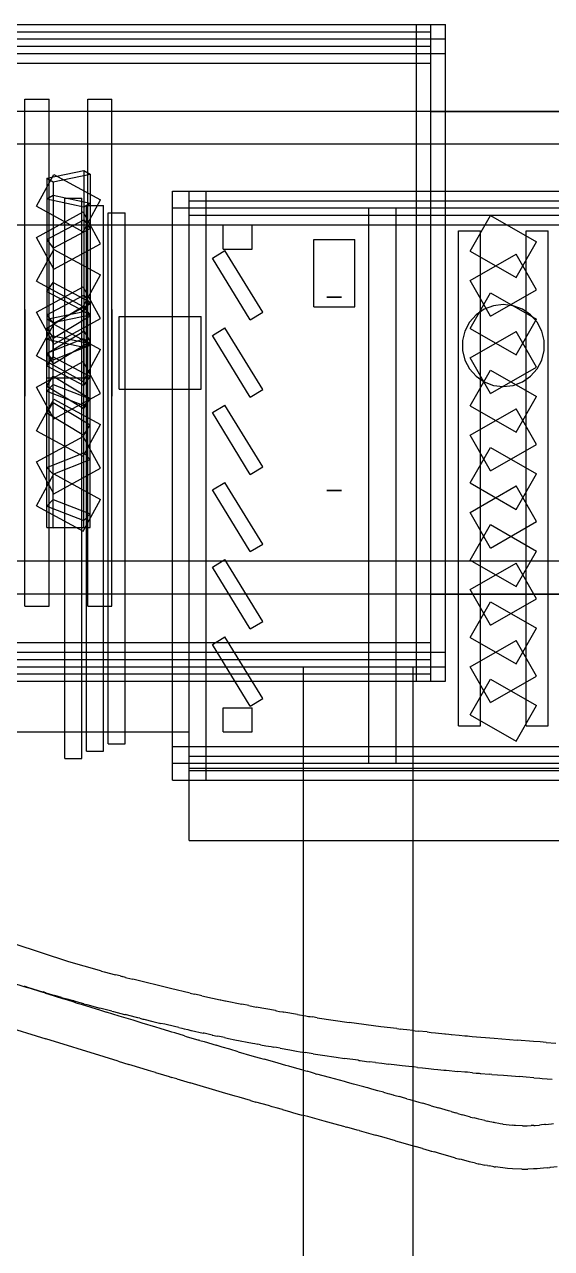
# Model space of a CAD drawing. Header units: millimetres. Extents: x -1175 to 655, y -895 to 720.
# Drawn here: x -324.9 to -300.9, y 9 to 64.8 of the extents above; entities that cross this region are included whole.
import ezdxf

# ---------------------------------------------------------------- set-up
doc = ezdxf.new("R2010")
doc.units = ezdxf.units.MM
doc.layers.add('HIDDEN', color=8, linetype='Continuous')
doc.layers.add('VISIBLE', color=7, linetype='Continuous')

msp = doc.modelspace()

# ---------------------------------------------------------------- linework, layer by layer
at = {"layer": 'HIDDEN'}
for points in [[(-432.9, 64.76), (-306.4, 64.76)], [(-432.9, 64.76), (-306.4, 64.76)], [(-432.9, 64.76), (-306.4, 64.76)], [(-307.06, 64.76), (-306.4, 64.76)], [(-307.06, 64.76), (-305.74, 64.76)], [(-307.06, 63.44), (-307.06, 64.76)], [(-307.06, 63.44), (-307.06, 64.76)], [(-306.4, 63.44), (-306.4, 64.76)], [(-306.4, 63.44), (-306.4, 64.76)], [(-306.4, 63.44), (-306.4, 64.76)], [(-305.74, 63.44), (-305.74, 64.76)], [(-432.9, 64.43), (-306.4, 64.43)], [(-432.9, 64.43), (-306.4, 64.43)], [(-306.4, 63.77), (-306.4, 64.43)], [(-306.4, 63.77), (-306.4, 64.43)], [(-432.9, 64.1), (-306.4, 64.1)], [(-432.9, 64.1), (-306.4, 64.1)], [(-432.9, 64.1), (-306.4, 64.1)], [(-432.9, 64.1), (-306.4, 64.1)], [(-432.9, 63.77), (-306.4, 63.77)], [(-432.9, 63.77), (-306.4, 63.77)], [(-307.06, 64.1), (-305.74, 64.1)], [(-307.06, 64.1), (-305.74, 64.1)], [(-307.06, 35.5), (-307.06, 64.1)], [(-307.06, 35.5), (-307.06, 64.1)], [(-307.06, 64.1), (-305.74, 64.1)], [(-307.06, 35.5), (-307.06, 64.1)], [(-306.4, 35.5), (-306.4, 64.1)], [(-306.4, 35.5), (-306.4, 64.1)], [(-306.4, 35.5), (-306.4, 64.1)], [(-306.4, 35.5), (-306.4, 64.1)], [(-305.74, 35.5), (-305.74, 64.1)], [(-305.74, 35.5), (-305.74, 64.1)], [(-305.74, 35.5), (-305.74, 64.1)], [(-305.74, 63.44), (-305.74, 64.1)], [(-432.9, 63.44), (-306.4, 63.44)], [(-432.9, 63.44), (-306.4, 63.44)], [(-432.9, 63.44), (-306.4, 63.44)], [(-307.06, 63.44), (-305.74, 63.44)], [(-307.06, 63.44), (-305.74, 63.44)], [(-353.15, 63), (-306.4, 63)], [(-353.15, 63), (-306.4, 63)], [(-306.4, 36.6), (-306.4, 63)], [(-306.4, 36.6), (-306.4, 63)], [(-324.88, 61.35), (-323.78, 61.35)], [(-324.88, 61.35), (-323.78, 61.35)], [(-324.88, 38.25), (-324.88, 61.35)], [(-324.88, 38.25), (-324.88, 61.35)], [(-323.78, 38.25), (-323.78, 61.35)], [(-323.78, 38.25), (-323.78, 61.35)], [(-322.02, 61.35), (-320.92, 61.35)], [(-322.02, 61.35), (-320.92, 61.35)], [(-322.02, 38.25), (-322.02, 61.35)], [(-322.02, 38.25), (-322.02, 61.35)], [(-320.92, 38.25), (-320.92, 61.35)], [(-320.92, 38.25), (-320.92, 61.35)], [(-237, 60.8), (-357, 60.8)], [(-307.06, 35.5), (-307.06, 60.8)], [(-306.4, 60.8), (-295.4, 60.8)], [(-306.4, 60.8), (-295.4, 60.8)], [(-306.4, 38.8), (-306.4, 60.8)], [(-306.4, 38.8), (-306.4, 60.8)], [(-306.4, 60.8), (-295.4, 60.8)], [(-306.4, 60.8), (-295.4, 60.8)], [(-306.4, 38.8), (-306.4, 60.8)], [(-306.4, 38.8), (-306.4, 60.8)], [(-305.74, 35.5), (-305.74, 60.8)], [(-237, 59.3), (-357, 59.3)], [(-237, 59.3), (-357, 59.3)], [(-323.888, 57.753), (-322.2, 58.103)], [(-322.2, 58.103), (-322.2, 51.686)], [(-322.2, 58.103), (-321.912, 57.944)], [(-324.357, 56.476), (-323.566, 57.924)], [(-324.357, 56.476), (-323.566, 57.924)], [(-323.888, 57.753), (-323.888, 51.335)], [(-323.888, 57.753), (-323.6, 57.594)], [(-323.6, 57.594), (-321.912, 57.944)], [(-323.6, 57.594), (-323.6, 51.177)], [(-323.566, 57.924), (-321.443, 56.764)], [(-323.566, 57.924), (-321.443, 56.764)], [(-321.912, 57.944), (-321.912, 51.527)], [(-323.888, 56.817), (-323.6, 56.979)], [(-323.6, 56.979), (-321.912, 56.621)], [(-323.6, 56.979), (-323.6, 50.579)], [(-318.17, 57.17), (-316.63, 57.17)], [(-318.17, 55.63), (-318.17, 57.17)], [(-317.4, 57.17), (-97.4, 57.17)], [(-317.4, 57.17), (-97.4, 57.17)], [(-317.4, 55.63), (-317.4, 57.17)], [(-317.4, 55.63), (-317.4, 57.17)], [(-317.4, 57.17), (-97.4, 57.17)], [(-317.4, 55.63), (-317.4, 57.17)], [(-317.4, 57.17), (-316.63, 57.17)], [(-316.63, 55.63), (-316.63, 57.17)], [(-316.63, 55.63), (-316.63, 57.17)], [(-324.357, 56.476), (-322.234, 55.316)], [(-324.357, 56.476), (-322.234, 55.316)], [(-323.888, 56.817), (-322.2, 56.459)], [(-323.888, 56.817), (-323.888, 50.417)], [(-323.065, 56.84), (-322.295, 56.84)], [(-323.065, 31.32), (-323.065, 56.84)], [(-322.295, 31.32), (-322.295, 56.84)], [(-322.234, 55.316), (-321.443, 56.764)], [(-322.234, 55.316), (-321.443, 56.764)], [(-322.2, 56.459), (-321.912, 56.621)], [(-322.2, 56.459), (-322.2, 50.059)], [(-322.075, 56.51), (-321.305, 56.51)], [(-322.075, 31.65), (-322.075, 56.51)], [(-321.912, 56.621), (-321.912, 50.221)], [(-321.305, 31.65), (-321.305, 56.51)], [(-318.17, 56.4), (-316.63, 56.4)], [(-318.17, 56.4), (-316.63, 56.4)], [(-318.17, 31.1), (-318.17, 56.4)], [(-318.17, 31.1), (-318.17, 56.4)], [(-318.17, 56.4), (-316.63, 56.4)], [(-318.17, 31.1), (-318.17, 56.4)], [(-318.17, 55.63), (-318.17, 56.4)], [(-317.4, 56.73), (-97.4, 56.73)], [(-317.4, 56.73), (-97.4, 56.73)], [(-317.4, 56.07), (-317.4, 56.73)], [(-317.4, 56.07), (-317.4, 56.73)], [(-317.4, 56.4), (-97.4, 56.4)], [(-317.4, 56.4), (-97.4, 56.4)], [(-317.4, 31.1), (-317.4, 56.4)], [(-317.4, 31.1), (-317.4, 56.4)], [(-317.4, 56.4), (-97.4, 56.4)], [(-317.4, 56.4), (-97.4, 56.4)], [(-317.4, 31.1), (-317.4, 56.4)], [(-317.4, 31.1), (-317.4, 56.4)], [(-316.63, 31.1), (-316.63, 56.4)], [(-316.63, 31.1), (-316.63, 56.4)], [(-316.63, 31.1), (-316.63, 56.4)], [(-309.216, 56.4), (-307.984, 56.4)], [(-309.216, 56.4), (-307.984, 56.4)], [(-309.216, 31.1), (-309.216, 56.4)], [(-309.216, 31.1), (-309.216, 56.4)], [(-309.216, 56.4), (-307.984, 56.4)], [(-309.216, 56.4), (-307.984, 56.4)], [(-309.216, 31.1), (-309.216, 56.4)], [(-309.216, 55.63), (-309.216, 56.4)], [(-307.984, 31.1), (-307.984, 56.4)], [(-307.984, 31.1), (-307.984, 56.4)], [(-307.984, 31.1), (-307.984, 56.4)], [(-307.984, 55.63), (-307.984, 56.4)], [(-324.357, 55.059), (-322.234, 56.219)], [(-324.357, 55.059), (-322.234, 56.219)], [(-323.888, 54.967), (-322.2, 55.862)], [(-321.443, 54.771), (-322.234, 56.219)], [(-321.443, 54.771), (-322.234, 56.219)], [(-322.2, 55.862), (-322.2, 52.43)], [(-322.2, 55.862), (-321.912, 55.457)], [(-321.085, 56.18), (-320.315, 56.18)], [(-321.085, 31.98), (-321.085, 56.18)], [(-320.315, 31.98), (-320.315, 56.18)], [(-317.4, 56.07), (-97.4, 56.07)], [(-317.4, 56.07), (-97.4, 56.07)], [(-304.615, 54.43), (-303.685, 56.053)], [(-304.615, 54.43), (-303.685, 56.053)], [(-303.685, 56.053), (-301.585, 54.85)], [(-303.685, 56.053), (-301.585, 54.85)], [(-354.8, 55.63), (-317.4, 55.63)], [(-323.6, 54.562), (-321.912, 55.457)], [(-323.065, 55.63), (-322.295, 55.63)], [(-322.075, 55.63), (-321.305, 55.63)], [(-321.912, 55.457), (-321.912, 52.025)], [(-321.085, 55.63), (-320.315, 55.63)], [(-318.17, 55.63), (-316.63, 55.63)], [(-318.17, 55.63), (-316.63, 55.63)], [(-318.17, 55.63), (-317.4, 55.63)], [(-317.4, 55.63), (-97.4, 55.63)], [(-317.4, 55.63), (-97.4, 55.63)], [(-317.4, 55.63), (-97.4, 55.63)], [(-317.4, 32.53), (-317.4, 55.63)], [(-317.4, 32.53), (-317.4, 55.63)], [(-315.86, 55.63), (-314.54, 55.63)], [(-315.86, 55.63), (-314.54, 55.63)], [(-315.86, 54.53), (-315.86, 55.63)], [(-315.86, 54.53), (-315.86, 55.63)], [(-314.54, 54.53), (-314.54, 55.63)], [(-314.54, 54.53), (-314.54, 55.63)], [(-305.135, 55.355), (-304.145, 55.355)], [(-305.135, 55.355), (-304.145, 55.355)], [(-305.135, 32.805), (-305.135, 55.355)], [(-305.135, 32.805), (-305.135, 55.355)], [(-304.145, 32.805), (-304.145, 55.355)], [(-304.145, 32.805), (-304.145, 55.355)], [(-302.055, 55.355), (-301.065, 55.355)], [(-302.055, 55.355), (-301.065, 55.355)], [(-302.055, 32.805), (-302.055, 55.355)], [(-302.055, 32.805), (-302.055, 55.355)], [(-301.065, 32.805), (-301.065, 55.355)], [(-301.065, 32.805), (-301.065, 55.355)], [(-323.566, 53.611), (-324.357, 55.059)], [(-323.566, 53.611), (-324.357, 55.059)], [(-323.888, 54.967), (-323.888, 51.535)], [(-323.888, 54.967), (-323.6, 54.562)], [(-323.566, 53.611), (-321.443, 54.771)], [(-323.566, 53.611), (-321.443, 54.771)], [(-311.735, 54.97), (-309.865, 54.97)], [(-311.735, 54.97), (-309.865, 54.97)], [(-311.735, 51.89), (-311.735, 54.97)], [(-311.735, 51.89), (-311.735, 54.97)], [(-309.865, 51.89), (-309.865, 54.97)], [(-309.865, 51.89), (-309.865, 54.97)], [(-302.515, 53.227), (-301.585, 54.85)], [(-302.515, 53.227), (-301.585, 54.85)], [(-324.357, 53.066), (-323.566, 54.514)], [(-324.357, 53.066), (-323.566, 54.514)], [(-323.6, 54.562), (-323.6, 51.13)], [(-323.566, 54.514), (-321.443, 53.354)], [(-323.566, 54.514), (-321.443, 53.354)], [(-316.344, 54.114), (-315.781, 54.459)], [(-316.344, 54.114), (-315.781, 54.459)], [(-314.619, 51.301), (-316.344, 54.114)], [(-314.619, 51.301), (-316.344, 54.114)], [(-315.86, 54.53), (-314.54, 54.53)], [(-315.86, 54.53), (-314.54, 54.53)], [(-314.056, 51.646), (-315.781, 54.459)], [(-314.056, 51.646), (-315.781, 54.459)], [(-304.615, 54.43), (-302.515, 53.227)], [(-304.615, 54.43), (-302.515, 53.227)], [(-304.615, 53.09), (-302.515, 54.293)], [(-304.615, 53.09), (-302.515, 54.293)], [(-301.585, 52.67), (-302.515, 54.293)], [(-301.585, 52.67), (-302.515, 54.293)], [(-324.357, 53.066), (-322.234, 51.906)], [(-324.357, 53.066), (-322.234, 51.906)], [(-323.888, 52.598), (-323.6, 53.005)], [(-323.6, 53.005), (-321.912, 52.107)], [(-323.6, 53.005), (-323.6, 49.617)], [(-322.234, 51.906), (-321.443, 53.354)], [(-322.234, 51.906), (-321.443, 53.354)], [(-303.685, 51.467), (-304.615, 53.09)], [(-303.685, 51.467), (-304.615, 53.09)], [(-324.357, 51.649), (-322.234, 52.809)], [(-324.357, 51.649), (-322.234, 52.809)], [(-323.888, 52.598), (-322.2, 51.7)], [(-323.888, 52.598), (-323.888, 49.21)], [(-323.888, 51.535), (-322.2, 52.43)], [(-321.443, 51.361), (-322.234, 52.809)], [(-321.443, 51.361), (-322.234, 52.809)], [(-322.2, 52.43), (-321.912, 52.025)], [(-304.615, 50.91), (-303.685, 52.533)], [(-304.615, 50.91), (-303.685, 52.533)], [(-303.685, 51.467), (-301.585, 52.67)], [(-303.685, 51.467), (-301.585, 52.67)], [(-303.685, 52.533), (-301.585, 51.33)], [(-303.685, 52.533), (-301.585, 51.33)], [(-323.888, 50.923), (-322.2, 51.943)], [(-323.6, 51.13), (-321.912, 52.025)], [(-322.2, 51.7), (-321.912, 52.107)], [(-322.2, 50.784), (-322.2, 51.943)], [(-322.2, 51.943), (-321.912, 51.481)], [(-321.912, 52.107), (-321.912, 48.719)], [(-311.735, 51.89), (-309.865, 51.89)], [(-311.735, 51.89), (-309.865, 51.89)], [(-311.13, 52.33), (-311.128, 52.33)], [(-311.128, 52.33), (-311.13, 52.33)], [(-311.128, 52.33), (-311.109, 52.33)], [(-311.109, 52.33), (-311.128, 52.33)], [(-311.109, 52.33), (-311.072, 52.33)], [(-311.072, 52.33), (-311.109, 52.33)], [(-311.072, 52.33), (-311.019, 52.33)], [(-311.019, 52.33), (-311.072, 52.33)], [(-311.019, 52.33), (-310.953, 52.33)], [(-310.953, 52.33), (-311.019, 52.33)], [(-310.953, 52.33), (-310.879, 52.33)], [(-310.879, 52.33), (-310.953, 52.33)], [(-310.879, 52.33), (-310.8, 52.33)], [(-310.8, 52.33), (-310.879, 52.33)], [(-310.721, 52.33), (-310.8, 52.33)], [(-310.8, 52.33), (-310.721, 52.33)], [(-310.647, 52.33), (-310.721, 52.33)], [(-310.721, 52.33), (-310.647, 52.33)], [(-310.581, 52.33), (-310.647, 52.33)], [(-310.647, 52.33), (-310.581, 52.33)], [(-310.528, 52.33), (-310.581, 52.33)], [(-310.581, 52.33), (-310.528, 52.33)], [(-310.491, 52.33), (-310.528, 52.33)], [(-310.528, 52.33), (-310.491, 52.33)], [(-310.472, 52.33), (-310.491, 52.33)], [(-310.491, 52.33), (-310.472, 52.33)], [(-310.47, 52.33), (-310.472, 52.33)], [(-310.472, 52.33), (-310.47, 52.33)], [(-303.548, 51.946), (-303.969, 51.786)], [(-303.1, 52), (-303.548, 51.946)], [(-302.652, 51.946), (-303.1, 52)], [(-302.231, 51.786), (-302.652, 51.946)], [(-324.88, 51.78), (-324.88, 51.751)], [(-324.88, 51.775), (-324.88, 51.78)], [(-324.88, 51.684), (-324.88, 51.775)], [(-324.88, 51.751), (-324.88, 51.614)], [(-324.88, 51.484), (-324.88, 51.684)], [(-324.88, 51.614), (-324.88, 51.371)], [(-324.88, 51.185), (-324.88, 51.484)], [(-324.88, 51.371), (-324.88, 51.037)], [(-323.566, 50.201), (-324.357, 51.649)], [(-323.566, 50.201), (-324.357, 51.649)], [(-323.888, 51.335), (-322.2, 51.686)], [(-323.888, 51.535), (-323.6, 51.13)], [(-323.888, 51.335), (-323.6, 51.177)], [(-323.6, 51.177), (-321.912, 51.527)], [(-323.6, 50.461), (-321.912, 51.481)], [(-323.566, 50.201), (-321.443, 51.361)], [(-323.566, 50.201), (-321.443, 51.361)], [(-322.2, 51.7), (-322.2, 48.312)], [(-322.2, 51.686), (-321.912, 51.527)], [(-321.912, 50.322), (-321.912, 51.481)], [(-320.92, 51.78), (-320.92, 51.751)], [(-320.92, 51.775), (-320.92, 51.78)], [(-320.92, 51.684), (-320.92, 51.775)], [(-320.92, 51.751), (-320.92, 51.614)], [(-320.92, 51.484), (-320.92, 51.684)], [(-320.92, 51.614), (-320.92, 51.371)], [(-320.92, 51.185), (-320.92, 51.484)], [(-320.92, 51.371), (-320.92, 51.037)], [(-320.59, 51.45), (-316.85, 51.45)], [(-320.59, 51.45), (-316.85, 51.45)], [(-320.59, 48.15), (-320.59, 51.45)], [(-320.59, 48.15), (-320.59, 51.45)], [(-316.85, 48.15), (-316.85, 51.45)], [(-316.85, 48.15), (-316.85, 51.45)], [(-314.619, 51.301), (-314.056, 51.646)], [(-314.619, 51.301), (-314.056, 51.646)], [(-304.34, 51.53), (-304.639, 51.192)], [(-303.969, 51.786), (-304.34, 51.53)], [(-302.515, 49.707), (-301.585, 51.33)], [(-302.515, 49.707), (-301.585, 51.33)], [(-301.86, 51.53), (-302.231, 51.786)], [(-301.561, 51.192), (-301.86, 51.53)], [(-324.88, 50.807), (-324.88, 51.185)], [(-324.88, 51.037), (-324.88, 50.631)], [(-324.88, 50.369), (-324.88, 50.807)], [(-324.357, 49.656), (-323.566, 51.104)], [(-324.357, 49.656), (-323.566, 51.104)], [(-323.888, 49.764), (-323.888, 50.923)], [(-323.888, 50.923), (-323.6, 50.461)], [(-323.888, 49.764), (-322.2, 50.784)], [(-323.566, 51.104), (-321.443, 49.944)], [(-323.566, 51.104), (-321.443, 49.944)], [(-322.2, 50.784), (-321.912, 50.322)], [(-320.92, 50.807), (-320.92, 51.185)], [(-320.92, 51.037), (-320.92, 50.631)], [(-320.92, 50.369), (-320.92, 50.807)], [(-316.344, 50.594), (-315.781, 50.939)], [(-316.344, 50.594), (-315.781, 50.939)], [(-314.056, 48.126), (-315.781, 50.939)], [(-314.056, 48.126), (-315.781, 50.939)], [(-304.848, 50.793), (-304.956, 50.355)], [(-304.639, 51.192), (-304.848, 50.793)], [(-304.615, 50.91), (-302.515, 49.707)], [(-304.615, 50.91), (-302.515, 49.707)], [(-304.615, 49.57), (-302.515, 50.773)], [(-304.615, 49.57), (-302.515, 50.773)], [(-301.585, 49.15), (-302.515, 50.773)], [(-301.585, 49.15), (-302.515, 50.773)], [(-301.352, 50.793), (-301.561, 51.192)], [(-301.244, 50.355), (-301.352, 50.793)], [(-324.88, 50.631), (-324.88, 50.177)], [(-324.88, 49.899), (-324.88, 50.369)], [(-323.888, 50.417), (-323.6, 50.579)], [(-323.888, 49.786), (-322.2, 50.454)], [(-323.888, 50.417), (-322.2, 50.059)], [(-323.6, 50.579), (-321.912, 50.221)], [(-323.6, 49.302), (-323.6, 50.461)], [(-323.6, 49.302), (-321.912, 50.322)], [(-322.2, 45.246), (-322.2, 50.454)], [(-322.2, 50.454), (-321.912, 50.151)], [(-322.2, 50.059), (-321.912, 50.221)], [(-320.92, 50.631), (-320.92, 50.177)], [(-320.92, 49.899), (-320.92, 50.369)], [(-314.619, 47.781), (-316.344, 50.594)], [(-314.619, 47.781), (-316.344, 50.594)], [(-304.956, 50.355), (-304.956, 49.905)], [(-301.244, 49.905), (-301.244, 50.355)], [(-324.88, 50.177), (-324.88, 49.701)], [(-324.88, 49.423), (-324.88, 49.899)], [(-324.88, 49.701), (-324.88, 49.231)], [(-324.357, 49.656), (-322.234, 48.496)], [(-324.357, 49.656), (-322.234, 48.496)], [(-323.888, 44.578), (-323.888, 49.786)], [(-323.888, 49.786), (-323.6, 49.483)], [(-323.888, 49.764), (-323.6, 49.302)], [(-323.6, 49.483), (-321.912, 50.151)], [(-322.234, 48.496), (-321.443, 49.944)], [(-322.234, 48.496), (-321.443, 49.944)], [(-321.912, 44.943), (-321.912, 50.151)], [(-320.92, 50.177), (-320.92, 49.701)], [(-320.92, 49.423), (-320.92, 49.899)], [(-320.92, 49.701), (-320.92, 49.231)], [(-304.956, 49.905), (-304.848, 49.467)], [(-301.352, 49.467), (-301.244, 49.905)], [(-324.88, 48.969), (-324.88, 49.423)], [(-324.88, 49.231), (-324.88, 48.793)], [(-324.357, 48.239), (-322.234, 49.399)], [(-324.357, 48.239), (-322.234, 49.399)], [(-323.888, 49.21), (-323.6, 49.617)], [(-323.888, 49.21), (-322.2, 48.312)], [(-323.6, 49.617), (-321.912, 48.719)], [(-323.6, 44.275), (-323.6, 49.483)], [(-321.443, 47.951), (-322.234, 49.399)], [(-321.443, 47.951), (-322.234, 49.399)], [(-320.92, 48.969), (-320.92, 49.423)], [(-320.92, 49.231), (-320.92, 48.793)], [(-304.848, 49.467), (-304.639, 49.068)], [(-303.685, 47.947), (-304.615, 49.57)], [(-303.685, 47.947), (-304.615, 49.57)], [(-303.685, 47.947), (-301.585, 49.15)], [(-303.685, 47.947), (-301.585, 49.15)], [(-301.561, 49.068), (-301.352, 49.467)], [(-324.88, 48.563), (-324.88, 48.969)], [(-324.88, 48.793), (-324.88, 48.415)], [(-324.88, 48.229), (-324.88, 48.563)], [(-323.888, 48.279), (-323.6, 48.74)], [(-323.888, 48.655), (-322.2, 48.659)], [(-323.888, 41.835), (-323.888, 48.655)], [(-323.888, 48.655), (-323.6, 48.653)], [(-323.6, 48.74), (-321.912, 47.722)], [(-323.6, 47.531), (-323.6, 48.74)], [(-323.6, 48.653), (-321.912, 48.657)], [(-323.6, 41.833), (-323.6, 48.653)], [(-322.2, 48.312), (-321.912, 48.719)], [(-322.2, 41.839), (-322.2, 48.659)], [(-322.2, 48.659), (-321.912, 48.657)], [(-321.912, 41.837), (-321.912, 48.657)], [(-320.92, 48.563), (-320.92, 48.969)], [(-320.92, 48.793), (-320.92, 48.415)], [(-320.92, 48.229), (-320.92, 48.563)], [(-304.639, 49.068), (-304.34, 48.73)], [(-304.615, 47.39), (-303.685, 49.013)], [(-304.615, 47.39), (-303.685, 49.013)], [(-304.34, 48.73), (-303.969, 48.474)], [(-303.685, 49.013), (-301.585, 47.81)], [(-303.685, 49.013), (-301.585, 47.81)], [(-302.231, 48.474), (-301.86, 48.73)], [(-301.86, 48.73), (-301.561, 49.068)], [(-324.88, 48.415), (-324.88, 48.116)], [(-324.88, 47.986), (-324.88, 48.229)], [(-324.88, 48.116), (-324.88, 47.916)], [(-324.88, 47.849), (-324.88, 47.986)], [(-323.566, 46.791), (-324.357, 48.239)], [(-323.566, 46.791), (-324.357, 48.239)], [(-323.888, 48.06), (-323.6, 48.36)], [(-323.888, 48.279), (-322.2, 47.26)], [(-323.888, 47.07), (-323.888, 48.279)], [(-323.888, 48.06), (-322.2, 47.397)], [(-323.888, 42.819), (-323.888, 48.06)], [(-323.6, 48.36), (-321.912, 47.697)], [(-323.6, 43.119), (-323.6, 48.36)], [(-320.92, 48.415), (-320.92, 48.116)], [(-320.92, 47.986), (-320.92, 48.229)], [(-320.92, 48.116), (-320.92, 47.916)], [(-320.92, 47.849), (-320.92, 47.986)], [(-320.59, 48.15), (-316.85, 48.15)], [(-320.59, 48.15), (-316.85, 48.15)], [(-314.619, 47.781), (-314.056, 48.126)], [(-314.619, 47.781), (-314.056, 48.126)], [(-303.969, 48.474), (-303.548, 48.314)], [(-303.548, 48.314), (-303.1, 48.26)], [(-303.1, 48.26), (-302.652, 48.314)], [(-302.652, 48.314), (-302.231, 48.474)], [(-324.88, 47.916), (-324.88, 47.825)], [(-324.88, 47.82), (-324.88, 47.849)], [(-324.88, 47.825), (-324.88, 47.82)], [(-324.357, 46.246), (-323.566, 47.694)], [(-324.357, 46.246), (-323.566, 47.694)], [(-323.888, 47.07), (-323.6, 47.531)], [(-323.6, 47.531), (-321.912, 46.512)], [(-323.566, 46.791), (-321.443, 47.951)], [(-323.566, 46.791), (-321.443, 47.951)], [(-323.566, 47.694), (-321.443, 46.534)], [(-323.566, 47.694), (-321.443, 46.534)], [(-322.2, 47.26), (-321.912, 47.722)], [(-322.2, 47.397), (-321.912, 47.697)], [(-321.912, 46.512), (-321.912, 47.722)], [(-321.912, 42.457), (-321.912, 47.697)], [(-320.92, 47.916), (-320.92, 47.825)], [(-320.92, 47.82), (-320.92, 47.849)], [(-320.92, 47.825), (-320.92, 47.82)], [(-316.344, 47.074), (-315.781, 47.419)], [(-316.344, 47.074), (-315.781, 47.419)], [(-314.056, 44.606), (-315.781, 47.419)], [(-314.056, 44.606), (-315.781, 47.419)], [(-302.515, 46.187), (-301.585, 47.81)], [(-302.515, 46.187), (-301.585, 47.81)], [(-323.888, 47.07), (-322.2, 46.051)], [(-322.2, 42.157), (-322.2, 47.397)], [(-322.2, 46.051), (-322.2, 47.26)], [(-314.619, 44.261), (-316.344, 47.074)], [(-314.619, 44.261), (-316.344, 47.074)], [(-304.615, 47.39), (-302.515, 46.187)], [(-304.615, 47.39), (-302.515, 46.187)], [(-304.615, 46.05), (-302.515, 47.253)], [(-304.615, 46.05), (-302.515, 47.253)], [(-301.585, 45.63), (-302.515, 47.253)], [(-301.585, 45.63), (-302.515, 47.253)], [(-322.234, 45.086), (-321.443, 46.534)], [(-322.234, 45.086), (-321.443, 46.534)], [(-322.2, 46.051), (-321.912, 46.512)], [(-324.357, 46.246), (-322.234, 45.086)], [(-324.357, 46.246), (-322.234, 45.086)], [(-324.357, 44.829), (-322.234, 45.989)], [(-324.357, 44.829), (-322.234, 45.989)], [(-321.443, 44.541), (-322.234, 45.989)], [(-321.443, 44.541), (-322.234, 45.989)], [(-303.685, 44.427), (-304.615, 46.05)], [(-303.685, 44.427), (-304.615, 46.05)], [(-323.888, 44.578), (-322.2, 45.246)], [(-322.2, 45.246), (-321.912, 44.943)], [(-304.615, 43.87), (-303.685, 45.493)], [(-304.615, 43.87), (-303.685, 45.493)], [(-303.685, 44.427), (-301.585, 45.63)], [(-303.685, 44.427), (-301.585, 45.63)], [(-303.685, 45.493), (-301.585, 44.29)], [(-303.685, 45.493), (-301.585, 44.29)], [(-323.566, 43.381), (-324.357, 44.829)], [(-323.566, 43.381), (-324.357, 44.829)], [(-323.6, 44.275), (-321.912, 44.943)], [(-324.357, 42.836), (-323.566, 44.284)], [(-324.357, 42.836), (-323.566, 44.284)], [(-323.888, 44.578), (-323.6, 44.275)], [(-323.566, 43.381), (-321.443, 44.541)], [(-323.566, 43.381), (-321.443, 44.541)], [(-323.566, 44.284), (-321.443, 43.124)], [(-323.566, 44.284), (-321.443, 43.124)], [(-314.619, 44.261), (-314.056, 44.606)], [(-314.619, 44.261), (-314.056, 44.606)], [(-302.515, 42.667), (-301.585, 44.29)], [(-302.515, 42.667), (-301.585, 44.29)], [(-316.344, 43.554), (-315.781, 43.899)], [(-316.344, 43.554), (-315.781, 43.899)], [(-314.619, 40.741), (-316.344, 43.554)], [(-314.619, 40.741), (-316.344, 43.554)], [(-314.056, 41.086), (-315.781, 43.899)], [(-314.056, 41.086), (-315.781, 43.899)], [(-311.13, 43.53), (-311.128, 43.53)], [(-311.128, 43.53), (-311.13, 43.53)], [(-311.128, 43.53), (-311.109, 43.53)], [(-311.109, 43.53), (-311.128, 43.53)], [(-311.109, 43.53), (-311.072, 43.53)], [(-311.072, 43.53), (-311.109, 43.53)], [(-311.072, 43.53), (-311.019, 43.53)], [(-311.019, 43.53), (-311.072, 43.53)], [(-311.019, 43.53), (-310.953, 43.53)], [(-310.953, 43.53), (-311.019, 43.53)], [(-310.953, 43.53), (-310.879, 43.53)], [(-310.879, 43.53), (-310.953, 43.53)], [(-310.879, 43.53), (-310.8, 43.53)], [(-310.8, 43.53), (-310.879, 43.53)], [(-310.721, 43.53), (-310.8, 43.53)], [(-310.8, 43.53), (-310.721, 43.53)], [(-310.647, 43.53), (-310.721, 43.53)], [(-310.721, 43.53), (-310.647, 43.53)], [(-310.581, 43.53), (-310.647, 43.53)], [(-310.647, 43.53), (-310.581, 43.53)], [(-310.528, 43.53), (-310.581, 43.53)], [(-310.581, 43.53), (-310.528, 43.53)], [(-310.491, 43.53), (-310.528, 43.53)], [(-310.528, 43.53), (-310.491, 43.53)], [(-310.472, 43.53), (-310.491, 43.53)], [(-310.491, 43.53), (-310.472, 43.53)], [(-310.47, 43.53), (-310.472, 43.53)], [(-310.472, 43.53), (-310.47, 43.53)], [(-304.615, 43.87), (-302.515, 42.667)], [(-304.615, 43.87), (-302.515, 42.667)], [(-304.615, 42.53), (-302.515, 43.733)], [(-304.615, 42.53), (-302.515, 43.733)], [(-301.585, 42.11), (-302.515, 43.733)], [(-301.585, 42.11), (-302.515, 43.733)], [(-323.888, 42.819), (-323.6, 43.119)], [(-323.6, 43.119), (-321.912, 42.457)], [(-322.234, 41.676), (-321.443, 43.124)], [(-322.234, 41.676), (-321.443, 43.124)], [(-324.357, 42.836), (-322.234, 41.676)], [(-324.357, 42.836), (-322.234, 41.676)], [(-323.888, 42.819), (-322.2, 42.157)], [(-322.2, 42.157), (-321.912, 42.457)], [(-303.685, 40.907), (-304.615, 42.53)], [(-303.685, 40.907), (-304.615, 42.53)], [(-323.888, 41.835), (-322.2, 41.839)], [(-323.888, 41.835), (-323.6, 41.833)], [(-323.6, 41.833), (-321.912, 41.837)], [(-322.2, 41.839), (-321.912, 41.837)], [(-304.615, 40.35), (-303.685, 41.973)], [(-304.615, 40.35), (-303.685, 41.973)], [(-303.685, 40.907), (-301.585, 42.11)], [(-303.685, 40.907), (-301.585, 42.11)], [(-303.685, 41.973), (-301.585, 40.77)], [(-303.685, 41.973), (-301.585, 40.77)], [(-314.619, 40.741), (-314.056, 41.086)], [(-314.619, 40.741), (-314.056, 41.086)], [(-302.515, 39.147), (-301.585, 40.77)], [(-302.515, 39.147), (-301.585, 40.77)], [(-237, 40.3), (-357, 40.3)], [(-237, 40.3), (-357, 40.3)], [(-316.344, 40.034), (-315.781, 40.379)], [(-316.344, 40.034), (-315.781, 40.379)], [(-314.056, 37.566), (-315.781, 40.379)], [(-314.056, 37.566), (-315.781, 40.379)], [(-304.615, 40.35), (-302.515, 39.147)], [(-304.615, 40.35), (-302.515, 39.147)], [(-304.615, 39.01), (-302.515, 40.213)], [(-304.615, 39.01), (-302.515, 40.213)], [(-301.585, 38.59), (-302.515, 40.213)], [(-301.585, 38.59), (-302.515, 40.213)], [(-314.619, 37.221), (-316.344, 40.034)], [(-314.619, 37.221), (-316.344, 40.034)], [(-237, 38.8), (-357, 38.8)], [(-237, 38.8), (-357, 38.8)], [(-306.4, 38.8), (-295.4, 38.8)], [(-306.4, 38.8), (-295.4, 38.8)], [(-306.4, 38.8), (-295.4, 38.8)], [(-306.4, 38.8), (-295.4, 38.8)], [(-303.685, 37.387), (-304.615, 39.01)], [(-303.685, 37.387), (-304.615, 39.01)], [(-303.685, 37.387), (-301.585, 38.59)], [(-303.685, 37.387), (-301.585, 38.59)], [(-324.88, 38.25), (-323.78, 38.25)], [(-324.88, 38.25), (-323.78, 38.25)], [(-322.02, 38.25), (-320.92, 38.25)], [(-322.02, 38.25), (-320.92, 38.25)], [(-304.615, 36.83), (-303.685, 38.453)], [(-304.615, 36.83), (-303.685, 38.453)], [(-303.685, 38.453), (-301.585, 37.25)], [(-303.685, 38.453), (-301.585, 37.25)], [(-314.619, 37.221), (-314.056, 37.566)], [(-314.619, 37.221), (-314.056, 37.566)], [(-316.344, 36.514), (-315.781, 36.859)], [(-316.344, 36.514), (-315.781, 36.859)], [(-314.056, 34.046), (-315.781, 36.859)], [(-314.056, 34.046), (-315.781, 36.859)], [(-304.615, 36.83), (-302.515, 35.627)], [(-304.615, 36.83), (-302.515, 35.627)], [(-302.515, 35.627), (-301.585, 37.25)], [(-302.515, 35.627), (-301.585, 37.25)], [(-353.15, 36.6), (-306.4, 36.6)], [(-353.15, 36.6), (-306.4, 36.6)], [(-314.619, 33.701), (-316.344, 36.514)], [(-314.619, 33.701), (-316.344, 36.514)], [(-304.615, 35.49), (-302.515, 36.693)], [(-304.615, 35.49), (-302.515, 36.693)], [(-301.585, 35.07), (-302.515, 36.693)], [(-301.585, 35.07), (-302.515, 36.693)], [(-432.9, 36.16), (-306.4, 36.16)], [(-432.9, 36.16), (-306.4, 36.16)], [(-432.9, 36.16), (-306.4, 36.16)], [(-432.9, 35.83), (-306.4, 35.83)], [(-432.9, 35.83), (-306.4, 35.83)], [(-354.8, 36.16), (-306.4, 36.16)], [(-307.06, 36.16), (-305.74, 36.16)], [(-307.06, 36.16), (-305.74, 36.16)], [(-307.06, 34.84), (-307.06, 36.16)], [(-307.06, 34.84), (-307.06, 36.16)], [(-306.4, 34.84), (-306.4, 36.16)], [(-306.4, 34.84), (-306.4, 36.16)], [(-306.4, 34.84), (-306.4, 36.16)], [(-306.4, 34.84), (-306.4, 36.16)], [(-306.4, 35.17), (-306.4, 35.83)], [(-306.4, 35.17), (-306.4, 35.83)], [(-305.74, 34.84), (-305.74, 36.16)], [(-305.74, 34.84), (-305.74, 36.16)], [(-432.9, 35.5), (-306.4, 35.5)], [(-432.9, 35.5), (-306.4, 35.5)], [(-432.9, 35.5), (-306.4, 35.5)], [(-432.9, 35.5), (-306.4, 35.5)], [(-432.9, 35.17), (-306.4, 35.17)], [(-432.9, 35.17), (-306.4, 35.17)], [(-312.2, 35.5), (-307.2, 35.5)], [(-312.2, 35.5), (-307.2, 35.5)], [(-312.2, 5), (-312.2, 35.5)], [(-312.2, 5), (-312.2, 35.5)], [(-312.2, 35.5), (-307.2, 35.5)], [(-312.2, 35.5), (-307.2, 35.5)], [(-312.2, 5), (-312.2, 35.5)], [(-312.2, 27.58), (-312.2, 35.5)], [(-307.2, 5), (-307.2, 35.5)], [(-307.2, 5), (-307.2, 35.5)], [(-307.2, 5), (-307.2, 35.5)], [(-307.2, 27.58), (-307.2, 35.5)], [(-307.06, 35.5), (-305.74, 35.5)], [(-307.06, 35.5), (-305.74, 35.5)], [(-307.06, 35.5), (-305.74, 35.5)], [(-307.06, 35.5), (-305.74, 35.5)], [(-303.685, 33.867), (-304.615, 35.49)], [(-303.685, 33.867), (-304.615, 35.49)], [(-432.9, 34.84), (-306.4, 34.84)], [(-432.9, 34.84), (-306.4, 34.84)], [(-432.9, 34.84), (-306.4, 34.84)], [(-357.152, 34.84), (-306.4, 34.84)], [(-307.06, 34.84), (-305.74, 34.84)], [(-307.06, 34.84), (-305.74, 34.84)], [(-304.615, 33.31), (-303.685, 34.933)], [(-304.615, 33.31), (-303.685, 34.933)], [(-303.685, 33.867), (-301.585, 35.07)], [(-303.685, 33.867), (-301.585, 35.07)], [(-303.685, 34.933), (-301.585, 33.73)], [(-303.685, 34.933), (-301.585, 33.73)], [(-314.619, 33.701), (-314.056, 34.046)], [(-314.619, 33.701), (-314.056, 34.046)], [(-315.86, 33.63), (-314.54, 33.63)], [(-315.86, 33.63), (-314.54, 33.63)], [(-315.86, 32.53), (-315.86, 33.63)], [(-315.86, 32.53), (-315.86, 33.63)], [(-314.54, 32.53), (-314.54, 33.63)], [(-314.54, 32.53), (-314.54, 33.63)], [(-302.515, 32.107), (-301.585, 33.73)], [(-302.515, 32.107), (-301.585, 33.73)], [(-304.615, 33.31), (-302.515, 32.107)], [(-304.615, 33.31), (-302.515, 32.107)], [(-354.8, 32.53), (-317.4, 32.53)], [(-323.065, 32.53), (-322.295, 32.53)], [(-322.075, 32.53), (-321.305, 32.53)], [(-321.085, 32.53), (-320.315, 32.53)], [(-318.17, 32.53), (-317.4, 32.53)], [(-315.86, 32.53), (-314.54, 32.53)], [(-315.86, 32.53), (-314.54, 32.53)], [(-305.135, 32.805), (-304.145, 32.805)], [(-305.135, 32.805), (-304.145, 32.805)], [(-302.055, 32.805), (-301.065, 32.805)], [(-302.055, 32.805), (-301.065, 32.805)], [(-321.085, 31.98), (-320.315, 31.98)], [(-318.17, 31.87), (-316.63, 31.87)], [(-318.17, 31.87), (-316.63, 31.87)], [(-318.17, 30.33), (-318.17, 31.87)], [(-318.17, 31.1), (-318.17, 31.87)], [(-317.4, 31.87), (-97.4, 31.87)], [(-317.4, 31.87), (-97.4, 31.87)], [(-317.4, 30.33), (-317.4, 31.87)], [(-317.4, 30.33), (-317.4, 31.87)], [(-317.4, 31.87), (-97.4, 31.87)], [(-317.4, 30.33), (-317.4, 31.87)], [(-316.63, 30.33), (-316.63, 31.87)], [(-316.63, 30.33), (-316.63, 31.87)], [(-309.216, 31.1), (-309.216, 31.87)], [(-307.984, 31.1), (-307.984, 31.87)], [(-323.065, 31.32), (-322.295, 31.32)], [(-322.075, 31.65), (-321.305, 31.65)], [(-317.4, 31.43), (-97.4, 31.43)], [(-317.4, 31.43), (-97.4, 31.43)], [(-317.4, 30.77), (-317.4, 31.43)], [(-317.4, 30.77), (-317.4, 31.43)], [(-318.17, 31.1), (-316.63, 31.1)], [(-318.17, 31.1), (-316.63, 31.1)], [(-318.17, 31.1), (-316.63, 31.1)], [(-317.4, 31.1), (-97.4, 31.1)], [(-317.4, 31.1), (-97.4, 31.1)], [(-317.4, 31.1), (-97.4, 31.1)], [(-317.4, 31.1), (-97.4, 31.1)], [(-317.4, 30.88), (-97.4, 30.88)], [(-317.4, 30.88), (-97.4, 30.88)], [(-317.4, 27.58), (-317.4, 30.88)], [(-317.4, 30.33), (-317.4, 30.88)], [(-317.4, 30.77), (-97.4, 30.77)], [(-317.4, 30.77), (-97.4, 30.77)], [(-309.216, 31.1), (-307.984, 31.1)], [(-309.216, 31.1), (-307.984, 31.1)], [(-309.216, 31.1), (-307.984, 31.1)], [(-309.216, 31.1), (-307.984, 31.1)], [(-318.17, 30.33), (-316.63, 30.33)], [(-317.4, 30.33), (-97.4, 30.33)], [(-317.4, 30.33), (-97.4, 30.33)], [(-317.4, 30.33), (-97.4, 30.33)], [(-317.4, 30.33), (-316.63, 30.33)], [(-317.4, 27.58), (-97.4, 27.58)], [(-312.2, 17.935), (-312.2, 19.607)], [(-307.2, 17.265), (-307.2, 18.924)], [(-312.2, 15.053), (-312.2, 17.108)], [(-307.2, 13.671), (-307.2, 15.731)]]:
    msp.add_lwpolyline(points, dxfattribs=at)
at = {"layer": 'VISIBLE'}
for points in [[(-432.9, 64.76), (-306.4, 64.76)], [(-306.4, 63.44), (-306.4, 64.76)], [(-306.4, 64.76), (-305.74, 64.76)], [(-305.74, 64.1), (-305.74, 64.76)], [(-307.06, 64.1), (-305.74, 64.1)], [(-307.06, 60.8), (-307.06, 64.1)], [(-305.74, 60.8), (-305.74, 64.1)], [(-432.9, 63.44), (-306.4, 63.44)], [(-237, 60.8), (-357, 60.8)], [(-318.17, 57.17), (-317.4, 57.17)], [(-318.17, 56.4), (-318.17, 57.17)], [(-317.4, 57.17), (-97.4, 57.17)], [(-317.4, 55.63), (-317.4, 57.17)], [(-323.065, 56.84), (-322.295, 56.84)], [(-323.065, 31.32), (-323.065, 56.84)], [(-322.295, 31.32), (-322.295, 56.84)], [(-322.075, 56.51), (-321.305, 56.51)], [(-322.075, 31.65), (-322.075, 56.51)], [(-321.305, 31.65), (-321.305, 56.51)], [(-318.17, 56.4), (-316.63, 56.4)], [(-318.17, 31.1), (-318.17, 56.4)], [(-316.63, 31.1), (-316.63, 56.4)], [(-321.085, 56.18), (-320.315, 56.18)], [(-321.085, 31.98), (-321.085, 56.18)], [(-320.315, 31.98), (-320.315, 56.18)], [(-354.8, 55.63), (-323.065, 55.63)], [(-322.295, 55.63), (-322.075, 55.63)], [(-321.305, 55.63), (-321.085, 55.63)], [(-320.315, 55.63), (-318.17, 55.63)], [(-317.4, 55.63), (-97.4, 55.63)], [(-309.216, 31.87), (-309.216, 55.63)], [(-307.984, 31.87), (-307.984, 55.63)], [(-303.548, 51.946), (-303.969, 51.786)], [(-303.1, 52), (-303.548, 51.946)], [(-302.652, 51.946), (-303.1, 52)], [(-302.231, 51.786), (-302.652, 51.946)], [(-304.34, 51.53), (-304.639, 51.192)], [(-303.969, 51.786), (-304.34, 51.53)], [(-301.86, 51.53), (-302.231, 51.786)], [(-301.561, 51.192), (-301.86, 51.53)], [(-304.848, 50.793), (-304.956, 50.355)], [(-304.639, 51.192), (-304.848, 50.793)], [(-301.352, 50.793), (-301.561, 51.192)], [(-301.244, 50.355), (-301.352, 50.793)], [(-304.956, 50.355), (-304.956, 49.905)], [(-301.244, 49.905), (-301.244, 50.355)], [(-304.956, 49.905), (-304.848, 49.467)], [(-301.352, 49.467), (-301.244, 49.905)], [(-304.848, 49.467), (-304.639, 49.068)], [(-301.561, 49.068), (-301.352, 49.467)], [(-304.639, 49.068), (-304.34, 48.73)], [(-304.34, 48.73), (-303.969, 48.474)], [(-302.231, 48.474), (-301.86, 48.73)], [(-301.86, 48.73), (-301.561, 49.068)], [(-303.969, 48.474), (-303.548, 48.314)], [(-303.548, 48.314), (-303.1, 48.26)], [(-303.1, 48.26), (-302.652, 48.314)], [(-302.652, 48.314), (-302.231, 48.474)], [(-354.8, 32.53), (-323.065, 32.53)], [(-322.295, 32.53), (-322.075, 32.53)], [(-321.305, 32.53), (-321.085, 32.53)], [(-320.315, 32.53), (-318.17, 32.53)], [(-321.085, 31.98), (-320.315, 31.98)], [(-317.4, 31.87), (-217.654, 31.87)], [(-317.4, 30.33), (-317.4, 31.87)], [(-323.065, 31.32), (-322.295, 31.32)], [(-322.075, 31.65), (-321.305, 31.65)], [(-318.17, 31.1), (-316.63, 31.1)], [(-318.17, 30.33), (-318.17, 31.1)], [(-318.17, 30.33), (-317.4, 30.33)], [(-317.4, 30.33), (-261.09, 30.33)], [(-317.4, 27.58), (-317.4, 30.33)], [(-317.4, 27.58), (-277.701, 27.58)], [(-312.2, 19.607), (-312.2, 27.58)], [(-307.2, 18.924), (-307.2, 27.58)], [(-322.881, 22.05), (-326.628, 23.277)], [(-321.484, 21.657), (-322.881, 22.05)], [(-325.895, 21.231), (-324.775, 20.88)], [(-321.389, 21.632), (-321.484, 21.657)], [(-321.389, 21.632), (-321.272, 21.6)], [(-321.272, 21.6), (-320.756, 21.464)], [(-320.551, 21.41), (-320.756, 21.464)], [(-320.551, 21.41), (-320.454, 21.385)], [(-320.297, 21.345), (-320.454, 21.385)], [(-320.297, 21.345), (-320.237, 21.329)], [(-320.237, 21.329), (-319.975, 21.262)], [(-318.258, 20.838), (-319.975, 21.262)], [(-324.923, 20.953), (-324.77, 20.904)], [(-324.296, 20.73), (-324.775, 20.88)], [(-324.77, 20.904), (-324.573, 20.842)], [(-324.573, 20.842), (-324.241, 20.738)], [(-324.151, 20.685), (-324.296, 20.73)], [(-324.241, 20.738), (-324.051, 20.68)], [(-323.951, 20.623), (-324.151, 20.685)], [(-323.923, 20.641), (-324.051, 20.68)], [(-323.923, 20.641), (-323.524, 20.522)], [(-317.355, 20.627), (-318.258, 20.838)], [(-323.951, 20.623), (-323.555, 20.499)], [(-323.555, 20.499), (-323.126, 20.366)], [(-323.211, 20.43), (-323.524, 20.522)], [(-323.211, 20.43), (-322.98, 20.363)], [(-322.685, 20.229), (-323.126, 20.366)], [(-322.98, 20.363), (-322.698, 20.283)], [(-322.533, 20.237), (-322.698, 20.283)], [(-322.564, 20.191), (-322.685, 20.229)], [(-322.564, 20.191), (-322.321, 20.116)], [(-322.194, 20.143), (-322.533, 20.237)], [(-322.321, 20.116), (-321.443, 19.845)], [(-322.194, 20.143), (-322.058, 20.106)], [(-322.058, 20.106), (-321.475, 19.948)], [(-317.355, 20.627), (-317.158, 20.576)], [(-316.828, 20.508), (-317.143, 20.573)], [(-316.828, 20.508), (-316.341, 20.4)], [(-316.341, 20.4), (-315.985, 20.324)], [(-315.985, 20.324), (-315.964, 20.319)], [(-315.964, 20.319), (-315.902, 20.306)], [(-315.902, 20.306), (-315.787, 20.282)], [(-315.787, 20.282), (-315.743, 20.272)], [(-315.743, 20.272), (-315.012, 20.122)], [(-314.686, 20.057), (-315.012, 20.122)], [(-320.921, 19.803), (-321.475, 19.948)], [(-321.443, 19.845), (-321.173, 19.762)], [(-320.586, 19.581), (-321.173, 19.762)], [(-320.921, 19.803), (-320.852, 19.785)], [(-320.852, 19.785), (-320.354, 19.657)], [(-319.954, 19.388), (-320.586, 19.581)], [(-320.354, 19.657), (-320.309, 19.646)], [(-320.144, 19.604), (-320.309, 19.646)], [(-319.735, 19.502), (-320.144, 19.604)], [(-314.686, 20.057), (-314.36, 19.993)], [(-313.479, 19.828), (-314.36, 19.993)], [(-313.479, 19.828), (-313.432, 19.82)], [(-313.432, 19.82), (-313.295, 19.795)], [(-313.295, 19.795), (-313.146, 19.768)], [(-313.146, 19.768), (-313.097, 19.76)], [(-312.472, 19.652), (-313.097, 19.76)], [(-312.472, 19.652), (-312.087, 19.588)], [(-312.087, 19.588), (-311.964, 19.568)], [(-311.964, 19.568), (-311.89, 19.556)], [(-311.89, 19.556), (-311.789, 19.539)], [(-311.572, 19.505), (-311.789, 19.539)], [(-325.89, 19.155), (-323.933, 18.543)], [(-319.86, 19.359), (-319.954, 19.388)], [(-319.542, 19.262), (-319.86, 19.359)], [(-319.655, 19.482), (-319.735, 19.502)], [(-319.655, 19.482), (-319.511, 19.446)], [(-318.914, 19.071), (-319.542, 19.262)], [(-319.511, 19.446), (-319.469, 19.436)], [(-319.469, 19.436), (-319.051, 19.334)], [(-319.051, 19.334), (-318.75, 19.261)], [(-318.73, 19.015), (-318.914, 19.071)], [(-318.75, 19.261), (-318.702, 19.249)], [(-318.281, 18.88), (-318.73, 19.015)], [(-318.514, 19.205), (-318.702, 19.249)], [(-318.072, 19.101), (-318.514, 19.205)], [(-317.875, 19.055), (-318.072, 19.101)], [(-317.875, 19.055), (-317.737, 19.023)], [(-317.737, 19.023), (-317.631, 18.999)], [(-317.631, 18.999), (-317.472, 18.963)], [(-317.472, 18.963), (-317.329, 18.931)], [(-311.572, 19.505), (-310.115, 19.288)], [(-308.679, 19.098), (-310.115, 19.288)], [(-307.955, 19.01), (-308.679, 19.098)], [(-307.955, 19.01), (-307.86, 18.999)], [(-307.86, 18.999), (-307.789, 18.991)], [(-307.655, 18.975), (-307.789, 18.991)], [(-307.496, 18.957), (-307.655, 18.975)], [(-321.273, 17.721), (-323.933, 18.543)], [(-318.193, 18.853), (-318.281, 18.88)], [(-318.063, 18.814), (-318.193, 18.853)], [(-317.614, 18.679), (-318.063, 18.814)], [(-317.614, 18.679), (-317.536, 18.656)], [(-317.536, 18.656), (-316.967, 18.486)], [(-317.329, 18.931), (-317.296, 18.923)], [(-317.296, 18.923), (-316.759, 18.804)], [(-316.919, 18.471), (-316.967, 18.486)], [(-316.919, 18.471), (-316.728, 18.415)], [(-316.728, 18.797), (-316.759, 18.804)], [(-316.363, 18.718), (-316.728, 18.797)], [(-316.728, 18.415), (-316.182, 18.253)], [(-316.363, 18.718), (-316.333, 18.712)], [(-316.333, 18.712), (-316.2, 18.684)], [(-316.2, 18.684), (-316.105, 18.663)], [(-315.789, 18.598), (-316.105, 18.663)], [(-315.789, 18.598), (-315.611, 18.561)], [(-315.611, 18.561), (-315.327, 18.503)], [(-315.327, 18.503), (-315.255, 18.489)], [(-315.255, 18.489), (-315.155, 18.469)], [(-315.155, 18.469), (-314.689, 18.377)], [(-307.204, 18.925), (-307.496, 18.957)], [(-307.204, 18.925), (-307.188, 18.923)], [(-307.188, 18.923), (-307.112, 18.914)], [(-307.112, 18.914), (-306.977, 18.9)], [(-306.564, 18.856), (-306.977, 18.9)], [(-306.564, 18.856), (-306.388, 18.837)], [(-306.388, 18.837), (-306.193, 18.817)], [(-306.193, 18.817), (-305.768, 18.775)], [(-305.768, 18.775), (-305.73, 18.771)], [(-305.73, 18.771), (-305.588, 18.757)], [(-305.588, 18.757), (-305.482, 18.747)], [(-305.482, 18.747), (-305.457, 18.745)], [(-305.457, 18.745), (-305.111, 18.712)], [(-305.111, 18.712), (-304.847, 18.688)], [(-304.847, 18.688), (-304.79, 18.682)], [(-304.79, 18.682), (-304.734, 18.677)], [(-304.734, 18.677), (-304.633, 18.668)], [(-304.633, 18.668), (-304.513, 18.657)], [(-304.513, 18.657), (-303.521, 18.571)], [(-303.521, 18.571), (-302.47, 18.485)], [(-301.729, 18.427), (-302.47, 18.485)], [(-301.417, 18.403), (-301.729, 18.427)], [(-315.899, 18.17), (-316.182, 18.253)], [(-315.548, 18.067), (-315.899, 18.17)], [(-315.18, 17.959), (-315.548, 18.067)], [(-315.18, 17.959), (-314.545, 17.775)], [(-314.689, 18.377), (-314.591, 18.358)], [(-314.591, 18.358), (-314.522, 18.345)], [(-314.522, 18.345), (-314.409, 18.324)], [(-314.409, 18.324), (-314.279, 18.299)], [(-314.153, 18.276), (-314.279, 18.299)], [(-314.153, 18.276), (-313.91, 18.231)], [(-313.91, 18.231), (-313.672, 18.187)], [(-313.672, 18.187), (-313.543, 18.164)], [(-313.427, 18.143), (-313.543, 18.164)], [(-313.263, 18.115), (-313.427, 18.143)], [(-313.263, 18.115), (-312.821, 18.038)], [(-312.821, 18.038), (-312.51, 17.986)], [(-312.51, 17.986), (-312.347, 17.959)], [(-312.347, 17.959), (-312.243, 17.942)], [(-312.243, 17.942), (-312.116, 17.922)], [(-312.2, 17.108), (-312.2, 17.935)], [(-312.028, 17.908), (-312.116, 17.922)], [(-311.765, 17.866), (-312.028, 17.908)], [(-311.765, 17.866), (-311.22, 17.782)], [(-301.149, 18.383), (-301.417, 18.403)], [(-301.149, 18.383), (-300.714, 18.35)], [(-320.63, 17.524), (-321.273, 17.721)], [(-320.63, 17.524), (-320.149, 17.377)], [(-319.494, 17.178), (-320.149, 17.377)], [(-314.545, 17.775), (-314.214, 17.679)], [(-314.214, 17.679), (-313.994, 17.616)], [(-313.505, 17.476), (-313.994, 17.616)], [(-313.358, 17.434), (-313.505, 17.476)], [(-313.003, 17.334), (-313.358, 17.434)], [(-312.86, 17.293), (-313.003, 17.334)], [(-312.498, 17.191), (-312.86, 17.293)], [(-311.22, 17.782), (-310.819, 17.723)], [(-310.819, 17.723), (-310.716, 17.708)], [(-310.716, 17.708), (-310.33, 17.653)], [(-309.705, 17.567), (-310.33, 17.653)], [(-309.674, 17.563), (-309.705, 17.567)], [(-309.674, 17.563), (-309.619, 17.556)], [(-309.619, 17.556), (-309.323, 17.517)], [(-309.323, 17.517), (-309.215, 17.503)], [(-308.919, 17.466), (-309.215, 17.503)], [(-308.919, 17.466), (-308.636, 17.431)], [(-308.636, 17.431), (-308.331, 17.394)], [(-307.943, 17.348), (-308.331, 17.394)], [(-307.704, 17.321), (-307.943, 17.348)], [(-307.253, 17.271), (-307.704, 17.321)], [(-319.252, 17.105), (-319.494, 17.178)], [(-318.936, 17.009), (-319.252, 17.105)], [(-318.936, 17.009), (-318.576, 16.901)], [(-318.576, 16.901), (-318.308, 16.82)], [(-318.308, 16.82), (-318.202, 16.788)], [(-317.967, 16.718), (-318.202, 16.788)], [(-312.218, 17.113), (-312.498, 17.191)], [(-312.218, 17.113), (-312.037, 17.063)], [(-311.835, 17.006), (-312.037, 17.063)], [(-311.652, 16.956), (-311.835, 17.006)], [(-311.652, 16.956), (-311.585, 16.937)], [(-311.015, 16.78), (-311.585, 16.937)], [(-310.339, 16.595), (-311.015, 16.78)], [(-307.176, 17.263), (-307.253, 17.271)], [(-307.2, 15.731), (-307.2, 17.265)], [(-307.007, 17.244), (-307.176, 17.263)], [(-307.007, 17.244), (-306.774, 17.22)], [(-306.774, 17.22), (-306.512, 17.192)], [(-306.512, 17.192), (-306.389, 17.18)], [(-306.389, 17.18), (-306.257, 17.166)], [(-306.257, 17.166), (-306.084, 17.149)], [(-306.084, 17.149), (-305.815, 17.123)], [(-305.815, 17.123), (-305.709, 17.112)], [(-305.709, 17.112), (-305.167, 17.061)], [(-304.849, 17.032), (-305.167, 17.061)], [(-304.73, 17.021), (-304.849, 17.032)], [(-304.507, 17.001), (-304.73, 17.021)], [(-304.507, 17.001), (-304.331, 16.985)], [(-304.331, 16.985), (-304.206, 16.974)], [(-304.206, 16.974), (-304.155, 16.97)], [(-304.155, 16.97), (-304.122, 16.967)], [(-304.122, 16.967), (-303.752, 16.935)], [(-303.628, 16.925), (-303.752, 16.935)], [(-303.628, 16.925), (-303.371, 16.903)], [(-303.371, 16.903), (-303.092, 16.881)], [(-303.092, 16.881), (-302.369, 16.823)], [(-302.062, 16.799), (-302.369, 16.823)], [(-301.707, 16.771), (-302.062, 16.799)], [(-301.707, 16.771), (-301.437, 16.751)], [(-301.437, 16.751), (-301.33, 16.743)], [(-301.33, 16.743), (-300.877, 16.709)], [(-317.967, 16.718), (-317.355, 16.536)], [(-315.879, 16.101), (-317.355, 16.536)], [(-310.192, 16.555), (-310.339, 16.595)], [(-309.918, 16.481), (-310.192, 16.555)], [(-309.454, 16.355), (-309.918, 16.481)], [(-309.344, 16.325), (-309.454, 16.355)], [(-309.266, 16.304), (-309.344, 16.325)], [(-309.08, 16.254), (-309.266, 16.304)], [(-308.818, 16.182), (-309.08, 16.254)], [(-308.559, 16.111), (-308.818, 16.182)], [(-315.304, 15.933), (-315.879, 16.101)], [(-315.123, 15.881), (-315.304, 15.933)], [(-314.615, 15.735), (-315.123, 15.881)], [(-314.615, 15.735), (-314.561, 15.719)], [(-314.561, 15.719), (-314.367, 15.663)], [(-313.79, 15.499), (-314.367, 15.663)], [(-308.559, 16.111), (-308.361, 16.057)], [(-308.361, 16.057), (-308.282, 16.035)], [(-308.282, 16.035), (-308.122, 15.991)], [(-308.122, 15.991), (-308.081, 15.98)], [(-308.081, 15.98), (-308.027, 15.965)], [(-308.027, 15.965), (-307.832, 15.911)], [(-307.742, 15.885), (-307.832, 15.911)], [(-307.494, 15.815), (-307.742, 15.885)], [(-307.494, 15.815), (-307.352, 15.775)], [(-307.352, 15.775), (-306.945, 15.658)], [(-306.945, 15.658), (-306.772, 15.609)], [(-313.62, 15.451), (-313.79, 15.499)], [(-313.439, 15.4), (-313.62, 15.451)], [(-313.159, 15.321), (-313.439, 15.4)], [(-313.159, 15.321), (-312.793, 15.218)], [(-312.793, 15.218), (-312.654, 15.179)], [(-312.654, 15.179), (-312.379, 15.102)], [(-312.379, 15.102), (-312.274, 15.073)], [(-312.007, 14.999), (-312.274, 15.073)], [(-306.392, 15.498), (-306.772, 15.609)], [(-306.392, 15.498), (-306.054, 15.399)], [(-305.895, 15.352), (-306.054, 15.399)], [(-305.59, 15.263), (-305.895, 15.352)], [(-305.473, 15.229), (-305.59, 15.263)], [(-305.473, 15.229), (-305.327, 15.187)], [(-305.327, 15.187), (-305.264, 15.169)], [(-305.173, 15.143), (-305.264, 15.169)], [(-305.173, 15.143), (-304.976, 15.087)], [(-304.851, 15.052), (-304.976, 15.087)], [(-312.2, 5), (-312.2, 15.053)], [(-311.258, 14.794), (-312.007, 14.999)], [(-310.583, 14.61), (-311.258, 14.794)], [(-310.297, 14.532), (-310.583, 14.61)], [(-310.297, 14.532), (-310.232, 14.515)], [(-309.749, 14.384), (-310.232, 14.515)], [(-304.642, 14.994), (-304.851, 15.052)], [(-304.591, 14.98), (-304.642, 14.994)], [(-304.591, 14.98), (-304.526, 14.963)], [(-304.526, 14.963), (-304.429, 14.937)], [(-304.219, 14.883), (-304.429, 14.937)], [(-304.086, 14.85), (-304.219, 14.883)], [(-303.941, 14.816), (-304.086, 14.85)], [(-303.941, 14.816), (-303.833, 14.791)], [(-303.708, 14.764), (-303.833, 14.791)], [(-303.618, 14.745), (-303.708, 14.764)], [(-303.566, 14.735), (-303.618, 14.745)], [(-303.517, 14.725), (-303.566, 14.735)], [(-303.464, 14.715), (-303.517, 14.725)], [(-303.308, 14.687), (-303.464, 14.715)], [(-303.239, 14.676), (-303.308, 14.687)], [(-303.13, 14.659), (-303.239, 14.676)], [(-303.13, 14.659), (-303.109, 14.656)], [(-303.109, 14.656), (-302.694, 14.608)], [(-302.616, 14.602), (-302.694, 14.608)], [(-302.543, 14.597), (-302.616, 14.602)], [(-302.225, 14.585), (-302.543, 14.597)], [(-302.225, 14.585), (-302.013, 14.585)], [(-302.013, 14.585), (-301.829, 14.591)], [(-301.737, 14.595), (-301.829, 14.591)], [(-301.715, 14.597), (-301.737, 14.595)], [(-301.715, 14.597), (-301.654, 14.601)], [(-301.654, 14.601), (-301.45, 14.617)], [(-301.359, 14.626), (-301.45, 14.617)], [(-301.219, 14.64), (-301.359, 14.626)], [(-301.173, 14.646), (-301.219, 14.64)], [(-301.173, 14.646), (-300.913, 14.678)], [(-300.913, 14.678), (-300.821, 14.691)], [(-309.667, 14.361), (-309.749, 14.384)], [(-309.667, 14.361), (-308.914, 14.156)], [(-308.631, 14.078), (-308.914, 14.156)], [(-308.005, 13.903), (-308.631, 14.078)], [(-308.005, 13.903), (-307.679, 13.809)], [(-307.679, 13.809), (-307.094, 13.64)], [(-307.2, 5), (-307.2, 13.671)], [(-306.945, 13.597), (-307.094, 13.64)], [(-306.782, 13.549), (-306.945, 13.597)], [(-306.782, 13.549), (-306.475, 13.459)], [(-306.475, 13.459), (-306.378, 13.431)], [(-306.378, 13.431), (-306.351, 13.423)], [(-306.351, 13.423), (-306.24, 13.391)], [(-306.008, 13.323), (-306.24, 13.391)], [(-305.516, 13.182), (-306.008, 13.323)], [(-305.27, 13.113), (-305.516, 13.182)], [(-305.27, 13.113), (-305.082, 13.062)], [(-305.007, 13.042), (-305.082, 13.062)], [(-304.637, 12.947), (-305.007, 13.042)], [(-304.574, 12.931), (-304.637, 12.947)], [(-304.432, 12.897), (-304.574, 12.931)], [(-304.368, 12.882), (-304.432, 12.897)], [(-304.368, 12.882), (-304.247, 12.855)], [(-304.247, 12.855), (-304.202, 12.845)], [(-304.202, 12.845), (-304.127, 12.829)], [(-304.127, 12.829), (-303.936, 12.79)], [(-303.824, 12.768), (-303.936, 12.79)], [(-303.824, 12.768), (-303.73, 12.751)], [(-303.53, 12.717), (-303.73, 12.751)], [(-303.53, 12.717), (-303.453, 12.705)], [(-302.904, 12.639), (-303.453, 12.705)], [(-302.678, 12.622), (-302.904, 12.639)], [(-302.262, 12.606), (-302.678, 12.622)], [(-302.262, 12.606), (-301.98, 12.606)], [(-301.721, 12.614), (-301.98, 12.606)], [(-301.556, 12.623), (-301.721, 12.614)], [(-301.416, 12.633), (-301.556, 12.623)], [(-301.277, 12.644), (-301.416, 12.633)], [(-301.104, 12.661), (-301.277, 12.644)], [(-301.104, 12.661), (-300.978, 12.675)], [(-300.95, 12.678), (-300.978, 12.675)], [(-300.652, 12.716), (-300.95, 12.678)]]:
    msp.add_lwpolyline(points, dxfattribs=at)

doc.saveas('drawing.dxf')
